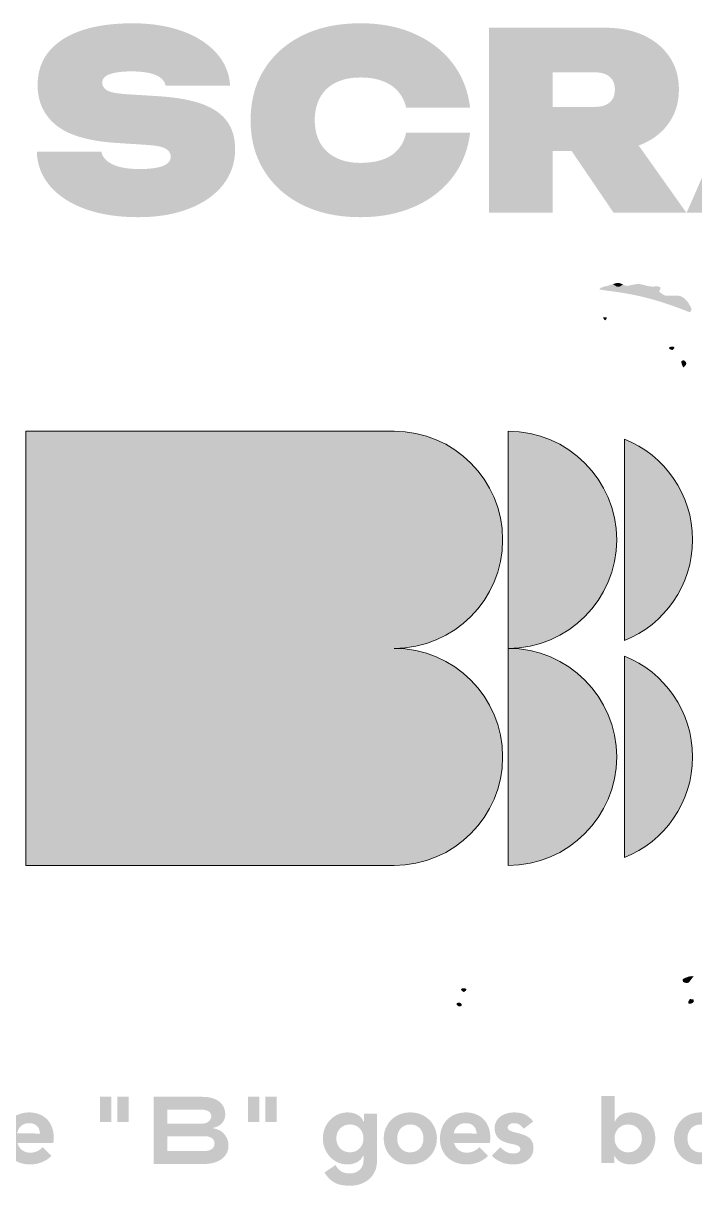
# Model space of a CAD drawing. Header units: millimetres. Extents: x 1296 to 1509, y 27 to 134.
# Drawn here: x 1388 to 1450, y 26.7 to 134 of the extents above; entities that cross this region are included whole.
import ezdxf

# ---------------------------------------------------------------- set-up
doc = ezdxf.new("R2010")
doc.units = ezdxf.units.MM

msp = doc.modelspace()

# ---------------------------------------------------------------- hatches: boundary and pattern name
at = {"true_color": 0x000000, "transparency": 33554687}
h = msp.add_hatch(color=18, dxfattribs=at)
edge = h.paths.add_edge_path(flags=0)
edge.add_spline(control_points=[(1389.26, 122.09), (1389.26, 122.09), (1395.22, 122.09), (1395.22, 122.09), (1395.28, 121.76), (1395.46, 121.48), (1395.75, 121.24), (1396.03, 121.01), (1396.43, 120.82), (1396.93, 120.69), (1397.43, 120.57), (1398.03, 120.5), (1398.73, 120.5), (1399.64, 120.5), (1400.35, 120.59), (1400.86, 120.77), (1401.36, 120.96), (1401.62, 121.25), (1401.62, 121.66), (1401.62, 121.94), (1401.47, 122.17), (1401.19, 122.36), (1400.9, 122.55), (1400.31, 122.67), (1399.41, 122.73), (1399.41, 122.73), (1396.59, 122.91), (1396.59, 122.91), (1394.02, 123.08), (1392.17, 123.63), (1391.03, 124.55), (1389.9, 125.48), (1389.33, 126.7), (1389.33, 128.22), (1389.33, 129.49), (1389.69, 130.55), (1390.42, 131.4), (1391.15, 132.25), (1392.17, 132.89), (1393.48, 133.32), (1394.79, 133.74), (1396.33, 133.95), (1398.09, 133.95), (1399.81, 133.95), (1401.33, 133.71), (1402.65, 133.24), (1403.98, 132.76), (1405.04, 132.09), (1405.82, 131.22), (1406.6, 130.36), (1407.03, 129.35), (1407.1, 128.19), (1407.1, 128.19), (1401.14, 128.19), (1401.14, 128.19), (1401.1, 128.47), (1400.95, 128.7), (1400.7, 128.9), (1400.45, 129.1), (1400.09, 129.25), (1399.64, 129.36), (1399.18, 129.46), (1398.63, 129.51), (1397.98, 129.51), (1397.14, 129.51), (1396.49, 129.43), (1396.01, 129.26), (1395.53, 129.1), (1395.29, 128.82), (1395.29, 128.44), (1395.29, 128.19), (1395.43, 127.97), (1395.71, 127.78), (1395.99, 127.6), (1396.54, 127.48), (1397.34, 127.42), (1397.34, 127.42), (1400.53, 127.22), (1400.53, 127.22), (1402.2, 127.11), (1403.55, 126.86), (1404.58, 126.48), (1405.61, 126.09), (1406.36, 125.55), (1406.84, 124.87), (1407.32, 124.19), (1407.56, 123.35), (1407.56, 122.34), (1407.56, 121.09), (1407.19, 119.99), (1406.44, 119.04), (1405.7, 118.1), (1404.66, 117.37), (1403.31, 116.85), (1401.97, 116.32), (1400.4, 116.06), (1398.61, 116.06), (1396.76, 116.06), (1395.14, 116.31), (1393.74, 116.81), (1392.35, 117.31), (1391.26, 118.02), (1390.48, 118.93), (1389.7, 119.84), (1389.29, 120.9), (1389.26, 122.09)], knot_values=[0, 0, 0, 0, 1, 1, 1, 2, 2, 2, 3, 3, 3, 4, 4, 4, 5, 5, 5, 6, 6, 6, 7, 7, 7, 8, 8, 8, 9, 9, 9, 10, 10, 10, 11, 11, 11, 12, 12, 12, 13, 13, 13, 14, 14, 14, 15, 15, 15, 16, 16, 16, 17, 17, 17, 18, 18, 18, 19, 19, 19, 20, 20, 20, 21, 21, 21, 22, 22, 22, 23, 23, 23, 24, 24, 24, 25, 25, 25, 26, 26, 26, 27, 27, 27, 28, 28, 28, 29, 29, 29, 30, 30, 30, 31, 31, 31, 32, 32, 32, 33, 33, 33, 34, 34, 34, 35, 35, 35, 35], degree=3, periodic=1)
h = msp.add_hatch(color=18, dxfattribs=at)
edge = h.paths.add_edge_path(flags=0)
edge.add_spline(control_points=[(1429.25, 123.87), (1429.07, 122.31), (1428.53, 120.94), (1427.65, 119.77), (1426.76, 118.6), (1425.59, 117.69), (1424.13, 117.04), (1422.67, 116.39), (1421, 116.06), (1419.12, 116.06), (1417.09, 116.06), (1415.31, 116.43), (1413.8, 117.18), (1412.28, 117.92), (1411.1, 118.97), (1410.26, 120.31), (1409.41, 121.65), (1408.99, 123.22), (1408.99, 125.01), (1408.99, 126.8), (1409.41, 128.37), (1410.26, 129.71), (1411.1, 131.05), (1412.28, 132.09), (1413.8, 132.84), (1415.31, 133.58), (1417.09, 133.95), (1419.12, 133.95), (1421, 133.95), (1422.67, 133.63), (1424.13, 132.97), (1425.59, 132.32), (1426.76, 131.41), (1427.65, 130.24), (1428.53, 129.07), (1429.07, 127.71), (1429.25, 126.15), (1429.25, 126.15), (1423.35, 126.15), (1423.35, 126.15), (1423.22, 126.74), (1422.97, 127.24), (1422.6, 127.66), (1422.24, 128.08), (1421.77, 128.4), (1421.18, 128.62), (1420.6, 128.84), (1419.91, 128.95), (1419.12, 128.95), (1418.24, 128.95), (1417.49, 128.79), (1416.86, 128.48), (1416.23, 128.17), (1415.75, 127.72), (1415.41, 127.12), (1415.08, 126.53), (1414.91, 125.83), (1414.91, 125.01), (1414.91, 124.19), (1415.08, 123.49), (1415.41, 122.9), (1415.75, 122.32), (1416.23, 121.87), (1416.86, 121.55), (1417.49, 121.23), (1418.24, 121.07), (1419.12, 121.07), (1419.91, 121.07), (1420.6, 121.17), (1421.18, 121.38), (1421.77, 121.58), (1422.24, 121.89), (1422.6, 122.31), (1422.97, 122.73), (1423.22, 123.25), (1423.35, 123.87), (1423.35, 123.87), (1429.25, 123.87), (1429.25, 123.87)], knot_values=[0, 0, 0, 0, 1, 1, 1, 2, 2, 2, 3, 3, 3, 4, 4, 4, 5, 5, 5, 6, 6, 6, 7, 7, 7, 8, 8, 8, 9, 9, 9, 10, 10, 10, 11, 11, 11, 12, 12, 12, 13, 13, 13, 14, 14, 14, 15, 15, 15, 16, 16, 16, 17, 17, 17, 18, 18, 18, 19, 19, 19, 20, 20, 20, 21, 21, 21, 22, 22, 22, 23, 23, 23, 24, 24, 24, 25, 25, 25, 26, 26, 26, 26], degree=3, periodic=1)
h = msp.add_hatch(color=18, dxfattribs=at)
edge = h.paths.add_edge_path(flags=0)
edge.add_spline(control_points=[(1436.87, 122.16), (1436.87, 122.16), (1436.87, 116.47), (1436.87, 116.47), (1436.87, 116.47), (1431, 116.47), (1431, 116.47), (1431, 116.47), (1431, 133.54), (1431, 133.54), (1431, 133.54), (1441.7, 133.54), (1441.7, 133.54), (1443.06, 133.54), (1444.26, 133.3), (1445.28, 132.83), (1446.31, 132.35), (1447.1, 131.68), (1447.67, 130.83), (1448.24, 129.98), (1448.52, 128.98), (1448.52, 127.83), (1448.52, 126.71), (1448.24, 125.72), (1447.67, 124.86), (1447.1, 124), (1446.31, 123.34), (1445.28, 122.87), (1445.13, 122.8), (1444.97, 122.73), (1444.81, 122.67), (1444.81, 122.67), (1449.21, 116.47), (1449.21, 116.47), (1449.21, 116.47), (1442.49, 116.47), (1442.49, 116.47), (1442.49, 116.47), (1438.62, 122.16), (1438.62, 122.16), (1438.62, 122.16), (1436.87, 122.16), (1436.87, 122.16)], knot_values=[0, 0, 0, 0, 1, 1, 1, 2, 2, 2, 3, 3, 3, 4, 4, 4, 5, 5, 5, 6, 6, 6, 7, 7, 7, 8, 8, 8, 9, 9, 9, 10, 10, 10, 11, 11, 11, 12, 12, 12, 13, 13, 13, 14, 14, 14, 14], degree=3, periodic=1)
edge = h.paths.add_edge_path(flags=0)
edge.add_spline(control_points=[(1436.87, 126.24), (1436.87, 126.24), (1440.79, 126.24), (1440.79, 126.24), (1441.36, 126.24), (1441.81, 126.37), (1442.13, 126.65), (1442.45, 126.92), (1442.61, 127.31), (1442.61, 127.83), (1442.61, 128.35), (1442.45, 128.74), (1442.13, 129.01), (1441.81, 129.29), (1441.36, 129.42), (1440.79, 129.42), (1440.79, 129.42), (1436.87, 129.42), (1436.87, 129.42), (1436.87, 129.42), (1436.87, 126.24), (1436.87, 126.24)], knot_values=[0, 0, 0, 0, 1, 1, 1, 2, 2, 2, 3, 3, 3, 4, 4, 4, 5, 5, 5, 6, 6, 6, 7, 7, 7, 7], degree=3, periodic=1)
h = msp.add_hatch(color=18, dxfattribs=at)
h.paths.add_polyline_path([(1456.66, 119.34), (1455.49, 116.47), (1449.23, 116.47), (1456.72, 133.54), (1464.55, 133.54), (1472.04, 116.47), (1465.78, 116.47), (1464.61, 119.34)], flags=0)
h.paths.add_polyline_path([(1462.71, 124.01), (1460.63, 129.1), (1458.56, 124.01)], flags=0)
at = {"true_color": 0x080808, "transparency": 33554687}
h = msp.add_hatch(color=18, dxfattribs=at)
edge = h.paths.add_edge_path(flags=0)
edge.add_spline(control_points=[(1442.43, 109.89), (1442.87, 109.57), (1442.92, 109.54), (1443.35, 109.85), (1443.74, 109.64), (1443.74, 109.73), (1444.15, 109.8), (1444.23, 109.56), (1444.18, 109.52), (1444.4, 109.43), (1444.4, 109.43), (1444.67, 109.37), (1444.67, 109.37), (1445.98, 109.05), (1446.04, 108.71), (1446.69, 109.19), (1446.97, 108.99), (1446.94, 109), (1447.25, 108.82), (1447.6, 108.06), (1448.99, 108.22), (1449.26, 108.33), (1449.43, 108.14), (1449.4, 108.14), (1449.66, 107.66), (1449.66, 107.66), (1449.67, 107.49), (1449.67, 107.49), (1449.67, 107.49), (1449.54, 107.28), (1449.54, 107.28), (1445.2, 109), (1443.37, 109.04), (1441.17, 109.39), (1441.17, 109.39), (1441.33, 109.57), (1441.33, 109.57), (1441.33, 109.57), (1441.49, 109.59), (1441.49, 109.59), (1441.49, 109.59), (1441.66, 109.69), (1441.66, 109.69), (1441.66, 109.69), (1441.82, 109.68), (1441.82, 109.68), (1442.39, 109.88), (1442.39, 109.87), (1442.43, 109.89)], knot_values=[0, 0, 0, 0, 1, 1, 1, 2, 2, 2, 3, 3, 3, 4, 4, 4, 5, 5, 5, 6, 6, 6, 7, 7, 7, 8, 8, 8, 9, 9, 9, 10, 10, 10, 11, 11, 11, 12, 12, 12, 13, 13, 13, 14, 14, 14, 15, 15, 15, 16, 16, 16, 16], degree=3, periodic=1)
h = msp.add_hatch(color=18, dxfattribs=at)
edge = h.paths.add_edge_path(flags=0)
edge.add_spline(control_points=[(1442.43, 109.89), (1443.02, 110.07), (1443.02, 109.99), (1443.35, 109.85), (1442.92, 109.54), (1442.87, 109.57), (1442.43, 109.89)], knot_values=[0, 0, 0, 0, 1, 1, 1, 2, 2, 2, 2], degree=3, periodic=1)
h = msp.add_hatch(color=18, dxfattribs=at)
edge = h.paths.add_edge_path(flags=0)
edge.add_spline(control_points=[(1444.15, 109.8), (1445.27, 110.1), (1445.26, 109.57), (1446.43, 109.67), (1446.85, 109.71), (1446.92, 109.54), (1446.69, 109.19), (1446.04, 108.71), (1445.98, 109.05), (1444.67, 109.37), (1444.67, 109.37), (1444.4, 109.43), (1444.4, 109.43), (1444.18, 109.52), (1444.23, 109.56), (1444.15, 109.8)], knot_values=[0, 0, 0, 0, 1, 1, 1, 2, 2, 2, 3, 3, 3, 4, 4, 4, 5, 5, 5, 5], degree=3, periodic=1)
h = msp.add_hatch(color=18, dxfattribs=at)
edge = h.paths.add_edge_path(flags=0)
edge.add_spline(control_points=[(1447.25, 108.82), (1448.47, 108.78), (1448.66, 109), (1449.26, 108.33), (1448.99, 108.22), (1447.6, 108.06), (1447.25, 108.82)], knot_values=[0, 0, 0, 0, 1, 1, 1, 2, 2, 2, 2], degree=3, periodic=1)
h = msp.add_hatch(color=18, dxfattribs=at)
edge = h.paths.add_edge_path(flags=0)
edge.add_spline(control_points=[(1441.51, 106.82), (1441.77, 106.82), (1441.95, 106.9), (1441.82, 106.66), (1441.68, 106.43), (1441.64, 106.58), (1441.51, 106.82)], knot_values=[0, 0, 0, 0, 1, 1, 1, 2, 2, 2, 2], degree=3, periodic=1)
h = msp.add_hatch(color=18, dxfattribs=at)
edge = h.paths.add_edge_path(flags=0)
edge.add_spline(control_points=[(1447.92, 103.79), (1447.17, 104.02), (1447.95, 104.19), (1448.03, 104.11), (1448.19, 103.95), (1448.06, 103.97), (1447.92, 103.79)], knot_values=[0, 0, 0, 0, 1, 1, 1, 2, 2, 2, 2], degree=3, periodic=1)
h = msp.add_hatch(color=18, dxfattribs=at)
edge = h.paths.add_edge_path(flags=0)
edge.add_spline(control_points=[(1448.92, 102.2), (1448.48, 102.99), (1449.01, 102.85), (1449.05, 102.82), (1449.43, 102.5), (1448.96, 102.23), (1448.92, 102.2)], knot_values=[0, 0, 0, 0, 1, 1, 1, 2, 2, 2, 2], degree=3, periodic=1)
at = {"true_color": 0x000000, "transparency": 33554687}
h = msp.add_hatch(color=18, dxfattribs=at)
edge = h.paths.add_edge_path(flags=0)
edge.add_spline(control_points=[(1443.51, 95.59), (1447.18, 94.1), (1449.78, 90.5), (1449.78, 86.3), (1449.78, 82.09), (1447.18, 78.49), (1443.51, 77.01), (1443.51, 77.01), (1443.51, 95.59), (1443.51, 95.59)], knot_values=[0, 0, 0, 0, 1, 1, 1, 2, 2, 2, 3, 3, 3, 3], degree=3, periodic=1)
edge = h.paths.add_edge_path(flags=0)
edge.add_spline(control_points=[(1432.76, 76.28), (1438.29, 76.28), (1442.78, 71.79), (1442.78, 66.26), (1442.78, 60.73), (1438.29, 56.25), (1432.76, 56.25), (1432.76, 56.25), (1432.76, 76.28), (1432.76, 76.28)], knot_values=[0, 0, 0, 0, 1, 1, 1, 2, 2, 2, 3, 3, 3, 3], degree=3, periodic=1)
edge = h.paths.add_edge_path(flags=0)
edge.add_spline(control_points=[(1432.76, 76.28), (1432.76, 76.28), (1432.76, 96.31), (1432.76, 96.31), (1438.29, 96.31), (1442.78, 91.83), (1442.78, 86.3), (1442.78, 80.77), (1438.29, 76.28), (1432.76, 76.28)], knot_values=[0, 0, 0, 0, 1, 1, 1, 2, 2, 2, 3, 3, 3, 3], degree=3, periodic=1)
edge = h.paths.add_edge_path(flags=0)
edge.add_spline(control_points=[(1422.23, 56.25), (1422.23, 56.25), (1388.25, 56.25), (1388.25, 56.25), (1388.25, 56.25), (1388.25, 96.31), (1388.25, 96.31), (1388.25, 96.31), (1422.23, 96.31), (1422.23, 96.31), (1427.76, 96.31), (1432.25, 91.83), (1432.25, 86.3), (1432.25, 80.77), (1427.76, 76.28), (1422.23, 76.28), (1427.76, 76.28), (1432.25, 71.79), (1432.25, 66.26), (1432.25, 60.73), (1427.76, 56.25), (1422.23, 56.25)], knot_values=[0, 0, 0, 0, 1, 1, 1, 2, 2, 2, 3, 3, 3, 4, 4, 4, 5, 5, 5, 6, 6, 6, 7, 7, 7, 7], degree=3, periodic=1)
edge = h.paths.add_edge_path(flags=0)
edge.add_spline(control_points=[(1443.51, 75.55), (1447.18, 74.07), (1449.78, 70.47), (1449.78, 66.26), (1449.78, 62.06), (1447.18, 58.46), (1443.51, 56.97), (1443.51, 56.97), (1443.51, 75.55), (1443.51, 75.55)], knot_values=[0, 0, 0, 0, 1, 1, 1, 2, 2, 2, 3, 3, 3, 3], degree=3, periodic=1)
at = {"true_color": 0x080808, "transparency": 33554687}
h = msp.add_hatch(color=18, dxfattribs=at)
edge = h.paths.add_edge_path(flags=0)
edge.add_spline(control_points=[(1449.88, 46), (1449.43, 45.54), (1449.52, 45.33), (1449.06, 45.43), (1448.78, 45.49), (1448.85, 45.76), (1448.94, 45.8), (1449.63, 46.12), (1449.81, 46.03), (1449.88, 46)], knot_values=[0, 0, 0, 0, 1, 1, 1, 2, 2, 2, 3, 3, 3, 3], degree=3, periodic=1)
h = msp.add_hatch(color=18, dxfattribs=at)
edge = h.paths.add_edge_path(flags=0)
edge.add_spline(control_points=[(1428.66, 44.56), (1428.11, 44.91), (1428.64, 44.92), (1428.66, 44.91), (1429.21, 44.9), (1428.69, 44.57), (1428.66, 44.56)], knot_values=[0, 0, 0, 0, 1, 1, 1, 2, 2, 2, 2], degree=3, periodic=1)
h = msp.add_hatch(color=18, dxfattribs=at)
edge = h.paths.add_edge_path(flags=0)
edge.add_spline(control_points=[(1449.53, 43.92), (1449.79, 43.87), (1449.92, 43.99), (1449.9, 43.71), (1449.88, 43.49), (1449.03, 43.25), (1449.53, 43.92)], knot_values=[0, 0, 0, 0, 1, 1, 1, 2, 2, 2, 2], degree=3, periodic=1)
h = msp.add_hatch(color=18, dxfattribs=at)
edge = h.paths.add_edge_path(flags=0)
edge.add_spline(control_points=[(1428.18, 43.24), (1427.97, 43.42), (1427.88, 43.52), (1428.15, 43.59), (1428.4, 43.65), (1428.75, 43.23), (1428.18, 43.24)], knot_values=[0, 0, 0, 0, 1, 1, 1, 2, 2, 2, 2], degree=3, periodic=1)
at = {"true_color": 0x000000, "transparency": 33554687}
h = msp.add_hatch(color=18, dxfattribs=at)
h.paths.add_polyline_path([(1395.09, 32.57), (1395.09, 34.9), (1396.14, 34.9), (1396.14, 32.57)], flags=0)
h.paths.add_polyline_path([(1396.69, 32.57), (1396.69, 34.9), (1397.73, 34.9), (1397.73, 32.57)], flags=0)
h = msp.add_hatch(color=18, dxfattribs=at)
edge = h.paths.add_edge_path(flags=0)
edge.add_spline(control_points=[(1400.04, 34.9), (1400.04, 34.9), (1404.54, 34.9), (1404.54, 34.9), (1405.21, 34.9), (1405.73, 34.75), (1406.1, 34.46), (1406.47, 34.16), (1406.65, 33.76), (1406.65, 33.27), (1406.65, 32.95), (1406.55, 32.69), (1406.35, 32.47), (1406.16, 32.26), (1405.89, 32.11), (1405.54, 32.04), (1405.54, 32.04), (1405.54, 31.99), (1405.54, 31.99), (1405.8, 31.96), (1406.04, 31.87), (1406.26, 31.73), (1406.47, 31.58), (1406.64, 31.39), (1406.76, 31.16), (1406.89, 30.93), (1406.95, 30.69), (1406.95, 30.42), (1406.95, 30.07), (1406.86, 29.77), (1406.67, 29.51), (1406.49, 29.26), (1406.23, 29.06), (1405.9, 28.92), (1405.56, 28.78), (1405.17, 28.71), (1404.71, 28.71), (1404.71, 28.71), (1400.04, 28.71), (1400.04, 28.71), (1400.04, 28.71), (1400.04, 34.9), (1400.04, 34.9)], knot_values=[0, 0, 0, 0, 1, 1, 1, 2, 2, 2, 3, 3, 3, 4, 4, 4, 5, 5, 5, 6, 6, 6, 7, 7, 7, 8, 8, 8, 9, 9, 9, 10, 10, 10, 11, 11, 11, 12, 12, 12, 13, 13, 13, 14, 14, 14, 14], degree=3, periodic=1)
edge = h.paths.add_edge_path(flags=0)
edge.add_spline(control_points=[(1404.43, 32.42), (1404.7, 32.42), (1404.91, 32.48), (1405.06, 32.59), (1405.21, 32.7), (1405.36, 32.87), (1405.36, 33.08), (1405.36, 33.28), (1405.28, 33.43), (1405.14, 33.54), (1404.99, 33.65), (1404.78, 33.71), (1404.51, 33.71), (1404.51, 33.71), (1401.31, 33.71), (1401.31, 33.71), (1401.31, 33.71), (1401.31, 32.42), (1401.31, 32.42), (1401.31, 32.42), (1404.43, 32.42), (1404.43, 32.42)], knot_values=[0, 0, 0, 0, 1, 1, 1, 2, 2, 2, 3, 3, 3, 4, 4, 4, 5, 5, 5, 6, 6, 6, 7, 7, 7, 7], degree=3, periodic=1)
edge = h.paths.add_edge_path(flags=0)
edge.add_spline(control_points=[(1404.69, 29.9), (1404.99, 29.9), (1405.23, 29.96), (1405.41, 30.08), (1405.58, 30.2), (1405.66, 30.37), (1405.66, 30.58), (1405.66, 30.8), (1405.58, 30.97), (1405.41, 31.09), (1405.23, 31.21), (1404.99, 31.27), (1404.69, 31.27), (1404.69, 31.27), (1401.31, 31.27), (1401.31, 31.27), (1401.31, 31.27), (1401.31, 29.9), (1401.31, 29.9), (1401.31, 29.9), (1404.69, 29.9), (1404.69, 29.9)], knot_values=[0, 0, 0, 0, 1, 1, 1, 2, 2, 2, 3, 3, 3, 4, 4, 4, 5, 5, 5, 6, 6, 6, 7, 7, 7, 7], degree=3, periodic=1)
h = msp.add_hatch(color=18, dxfattribs=at)
h.paths.add_polyline_path([(1410.34, 32.57), (1410.34, 34.9), (1411.39, 34.9), (1411.39, 32.57)], flags=0)
h.paths.add_polyline_path([(1408.74, 32.57), (1408.74, 34.9), (1409.79, 34.9), (1409.79, 32.57)], flags=0)
h = msp.add_hatch(color=18, dxfattribs=at)
edge = h.paths.add_edge_path(flags=0)
edge.add_spline(control_points=[(1444.04, 28.66), (1443.71, 28.66), (1443.41, 28.74), (1443.14, 28.88), (1442.87, 29.03), (1442.69, 29.22), (1442.6, 29.45), (1442.6, 29.45), (1442.55, 29.45), (1442.55, 29.45), (1442.55, 29.45), (1442.55, 28.78), (1442.55, 28.78), (1442.55, 28.78), (1441.35, 28.78), (1441.35, 28.78), (1441.35, 28.78), (1441.35, 34.98), (1441.35, 34.98), (1441.35, 34.98), (1442.58, 34.98), (1442.58, 34.98), (1442.58, 34.98), (1442.58, 32.65), (1442.58, 32.65), (1442.58, 32.65), (1442.65, 32.65), (1442.65, 32.65), (1442.73, 32.9), (1442.91, 33.09), (1443.17, 33.24), (1443.43, 33.39), (1443.72, 33.46), (1444.04, 33.46), (1444.49, 33.46), (1444.88, 33.35), (1445.23, 33.13), (1445.58, 32.91), (1445.85, 32.61), (1446.05, 32.25), (1446.24, 31.88), (1446.34, 31.49), (1446.34, 31.06), (1446.34, 30.64), (1446.24, 30.24), (1446.05, 29.88), (1445.85, 29.51), (1445.58, 29.22), (1445.23, 28.99), (1444.88, 28.77), (1444.49, 28.66), (1444.04, 28.66)], knot_values=[0, 0, 0, 0, 1, 1, 1, 2, 2, 2, 3, 3, 3, 4, 4, 4, 5, 5, 5, 6, 6, 6, 7, 7, 7, 8, 8, 8, 9, 9, 9, 10, 10, 10, 11, 11, 11, 12, 12, 12, 13, 13, 13, 14, 14, 14, 15, 15, 15, 16, 16, 16, 17, 17, 17, 17], degree=3, periodic=1)
edge = h.paths.add_edge_path(flags=0)
edge.add_spline(control_points=[(1443.84, 29.78), (1444.2, 29.78), (1444.5, 29.9), (1444.74, 30.15), (1444.98, 30.39), (1445.1, 30.7), (1445.1, 31.07), (1445.1, 31.44), (1444.98, 31.74), (1444.74, 31.99), (1444.5, 32.23), (1444.2, 32.35), (1443.84, 32.35), (1443.48, 32.35), (1443.18, 32.23), (1442.94, 31.99), (1442.7, 31.74), (1442.58, 31.43), (1442.58, 31.06), (1442.58, 30.82), (1442.64, 30.6), (1442.75, 30.41), (1442.85, 30.21), (1443, 30.06), (1443.2, 29.95), (1443.39, 29.84), (1443.6, 29.78), (1443.84, 29.78)], knot_values=[0, 0, 0, 0, 1, 1, 1, 2, 2, 2, 3, 3, 3, 4, 4, 4, 5, 5, 5, 6, 6, 6, 7, 7, 7, 8, 8, 8, 9, 9, 9, 9], degree=3, periodic=1)
h = msp.add_hatch(color=18, dxfattribs=at)
edge = h.paths.add_edge_path(flags=0)
edge.add_spline(control_points=[(1387.47, 30.64), (1387.49, 30.54), (1387.53, 30.45), (1387.58, 30.36), (1387.68, 30.18), (1387.82, 30.03), (1388, 29.92), (1388.18, 29.8), (1388.4, 29.75), (1388.66, 29.75), (1388.88, 29.75), (1389.1, 29.79), (1389.3, 29.89), (1389.51, 29.98), (1389.67, 30.11), (1389.79, 30.27), (1389.79, 30.27), (1390.61, 29.46), (1390.61, 29.46), (1390.4, 29.23), (1390.12, 29.04), (1389.77, 28.89), (1389.42, 28.74), (1389.04, 28.66), (1388.62, 28.66), (1388.14, 28.66), (1387.71, 28.77), (1387.34, 28.97), (1386.97, 29.17), (1386.68, 29.45), (1386.47, 29.82), (1386.27, 30.18), (1386.17, 30.58), (1386.17, 31.03), (1386.17, 31.53), (1386.27, 31.96), (1386.48, 32.33), (1386.68, 32.69), (1386.97, 32.97), (1387.33, 33.17), (1387.7, 33.36), (1388.11, 33.46), (1388.56, 33.46), (1389.01, 33.46), (1389.4, 33.36), (1389.75, 33.17), (1390.09, 32.98), (1390.35, 32.71), (1390.54, 32.36), (1390.72, 32.01), (1390.82, 31.61), (1390.82, 31.15), (1390.82, 30.99), (1390.8, 30.82), (1390.78, 30.64), (1390.78, 30.64), (1387.47, 30.64), (1387.47, 30.64)], knot_values=[0, 0, 0, 0, 1, 1, 1, 2, 2, 2, 3, 3, 3, 4, 4, 4, 5, 5, 5, 6, 6, 6, 7, 7, 7, 8, 8, 8, 9, 9, 9, 10, 10, 10, 11, 11, 11, 12, 12, 12, 13, 13, 13, 14, 14, 14, 15, 15, 15, 16, 16, 16, 17, 17, 17, 18, 18, 18, 19, 19, 19, 19], degree=3, periodic=1)
edge = h.paths.add_edge_path(flags=0)
edge.add_spline(control_points=[(1387.44, 31.54), (1387.44, 31.54), (1389.56, 31.51), (1389.56, 31.51), (1389.53, 31.77), (1389.46, 31.98), (1389.34, 32.14), (1389.17, 32.36), (1388.9, 32.47), (1388.54, 32.47), (1388.19, 32.47), (1387.92, 32.36), (1387.71, 32.12), (1387.58, 31.97), (1387.49, 31.77), (1387.44, 31.54)], knot_values=[0, 0, 0, 0, 1, 1, 1, 2, 2, 2, 3, 3, 3, 4, 4, 4, 5, 5, 5, 5], degree=3, periodic=1)
h = msp.add_hatch(color=18, dxfattribs=at)
edge = h.paths.add_edge_path(flags=0)
edge.add_spline(control_points=[(1418.21, 26.7), (1417.84, 26.7), (1417.52, 26.73), (1417.25, 26.79), (1416.98, 26.85), (1416.72, 26.97), (1416.48, 27.15), (1416.24, 27.33), (1416.02, 27.58), (1415.81, 27.92), (1415.81, 27.92), (1416.83, 28.61), (1416.83, 28.61), (1416.97, 28.34), (1417.14, 28.15), (1417.35, 28.02), (1417.56, 27.89), (1417.83, 27.83), (1418.17, 27.83), (1418.39, 27.83), (1418.59, 27.88), (1418.78, 27.98), (1418.97, 28.07), (1419.12, 28.21), (1419.24, 28.39), (1419.35, 28.57), (1419.41, 28.79), (1419.41, 29.03), (1419.41, 29.03), (1419.41, 29.45), (1419.41, 29.45), (1419.41, 29.45), (1419.36, 29.45), (1419.36, 29.45), (1419.27, 29.22), (1419.09, 29.03), (1418.83, 28.88), (1418.56, 28.74), (1418.27, 28.66), (1417.96, 28.66), (1417.52, 28.66), (1417.12, 28.77), (1416.77, 28.99), (1416.42, 29.22), (1416.15, 29.51), (1415.95, 29.88), (1415.76, 30.24), (1415.66, 30.64), (1415.66, 31.06), (1415.66, 31.49), (1415.76, 31.88), (1415.95, 32.25), (1416.15, 32.61), (1416.42, 32.91), (1416.77, 33.13), (1417.12, 33.35), (1417.52, 33.46), (1417.96, 33.46), (1418.29, 33.46), (1418.59, 33.39), (1418.86, 33.24), (1419.13, 33.09), (1419.3, 32.9), (1419.39, 32.65), (1419.39, 32.65), (1419.45, 32.65), (1419.45, 32.65), (1419.45, 32.65), (1419.45, 33.34), (1419.45, 33.34), (1419.45, 33.34), (1420.65, 33.34), (1420.65, 33.34), (1420.65, 33.34), (1420.65, 28.96), (1420.65, 28.96), (1420.65, 28.5), (1420.54, 28.1), (1420.31, 27.75), (1420.09, 27.41), (1419.79, 27.15), (1419.42, 26.97), (1419.04, 26.79), (1418.64, 26.7), (1418.21, 26.7)], knot_values=[0, 0, 0, 0, 1, 1, 1, 2, 2, 2, 3, 3, 3, 4, 4, 4, 5, 5, 5, 6, 6, 6, 7, 7, 7, 8, 8, 8, 9, 9, 9, 10, 10, 10, 11, 11, 11, 12, 12, 12, 13, 13, 13, 14, 14, 14, 15, 15, 15, 16, 16, 16, 17, 17, 17, 18, 18, 18, 19, 19, 19, 20, 20, 20, 21, 21, 21, 22, 22, 22, 23, 23, 23, 24, 24, 24, 25, 25, 25, 26, 26, 26, 27, 27, 27, 28, 28, 28, 28], degree=3, periodic=1)
edge = h.paths.add_edge_path(flags=0)
edge.add_spline(control_points=[(1418.16, 29.78), (1418.52, 29.78), (1418.82, 29.9), (1419.05, 30.15), (1419.29, 30.39), (1419.41, 30.7), (1419.41, 31.06), (1419.41, 31.31), (1419.35, 31.53), (1419.25, 31.72), (1419.14, 31.92), (1418.99, 32.07), (1418.8, 32.18), (1418.61, 32.3), (1418.4, 32.35), (1418.16, 32.35), (1417.92, 32.35), (1417.7, 32.3), (1417.51, 32.18), (1417.32, 32.07), (1417.17, 31.92), (1417.06, 31.72), (1416.95, 31.53), (1416.9, 31.31), (1416.9, 31.07), (1416.9, 30.83), (1416.95, 30.61), (1417.06, 30.41), (1417.17, 30.22), (1417.32, 30.06), (1417.51, 29.95), (1417.7, 29.84), (1417.92, 29.78), (1418.16, 29.78)], knot_values=[0, 0, 0, 0, 1, 1, 1, 2, 2, 2, 3, 3, 3, 4, 4, 4, 5, 5, 5, 6, 6, 6, 7, 7, 7, 8, 8, 8, 9, 9, 9, 10, 10, 10, 11, 11, 11, 11], degree=3, periodic=1)
h = msp.add_hatch(color=18, dxfattribs=at)
edge = h.paths.add_edge_path(flags=0)
edge.add_spline(control_points=[(1423.72, 28.66), (1423.26, 28.66), (1422.85, 28.77), (1422.47, 28.98), (1422.1, 29.19), (1421.81, 29.47), (1421.6, 29.84), (1421.38, 30.21), (1421.28, 30.62), (1421.28, 31.06), (1421.28, 31.51), (1421.38, 31.92), (1421.6, 32.28), (1421.81, 32.65), (1422.1, 32.94), (1422.47, 33.15), (1422.85, 33.36), (1423.26, 33.46), (1423.72, 33.46), (1424.18, 33.46), (1424.6, 33.36), (1424.98, 33.15), (1425.35, 32.94), (1425.65, 32.65), (1425.86, 32.28), (1426.07, 31.92), (1426.18, 31.51), (1426.18, 31.06), (1426.18, 30.62), (1426.07, 30.21), (1425.86, 29.84), (1425.65, 29.47), (1425.35, 29.19), (1424.98, 28.98), (1424.6, 28.77), (1424.18, 28.66), (1423.72, 28.66)], knot_values=[0, 0, 0, 0, 1, 1, 1, 2, 2, 2, 3, 3, 3, 4, 4, 4, 5, 5, 5, 6, 6, 6, 7, 7, 7, 8, 8, 8, 9, 9, 9, 10, 10, 10, 11, 11, 11, 12, 12, 12, 12], degree=3, periodic=1)
edge = h.paths.add_edge_path(flags=0)
edge.add_spline(control_points=[(1423.72, 29.78), (1423.96, 29.78), (1424.17, 29.83), (1424.35, 29.94), (1424.53, 30.04), (1424.68, 30.19), (1424.78, 30.38), (1424.89, 30.58), (1424.94, 30.8), (1424.94, 31.06), (1424.94, 31.32), (1424.89, 31.55), (1424.78, 31.74), (1424.68, 31.94), (1424.53, 32.09), (1424.35, 32.19), (1424.17, 32.3), (1423.96, 32.35), (1423.72, 32.35), (1423.37, 32.35), (1423.09, 32.23), (1422.86, 32), (1422.63, 31.76), (1422.52, 31.45), (1422.52, 31.06), (1422.52, 30.8), (1422.57, 30.58), (1422.68, 30.38), (1422.78, 30.19), (1422.92, 30.04), (1423.1, 29.94), (1423.28, 29.83), (1423.49, 29.78), (1423.72, 29.78)], knot_values=[0, 0, 0, 0, 1, 1, 1, 2, 2, 2, 3, 3, 3, 4, 4, 4, 5, 5, 5, 6, 6, 6, 7, 7, 7, 8, 8, 8, 9, 9, 9, 10, 10, 10, 11, 11, 11, 11], degree=3, periodic=1)
h = msp.add_hatch(color=18, dxfattribs=at)
edge = h.paths.add_edge_path(flags=0)
edge.add_spline(control_points=[(1427.76, 30.64), (1427.79, 30.54), (1427.83, 30.45), (1427.88, 30.36), (1427.98, 30.18), (1428.12, 30.03), (1428.3, 29.92), (1428.48, 29.8), (1428.7, 29.75), (1428.96, 29.75), (1429.18, 29.75), (1429.4, 29.79), (1429.6, 29.89), (1429.81, 29.98), (1429.97, 30.11), (1430.09, 30.27), (1430.09, 30.27), (1430.9, 29.46), (1430.9, 29.46), (1430.7, 29.23), (1430.42, 29.04), (1430.07, 28.89), (1429.72, 28.74), (1429.34, 28.66), (1428.92, 28.66), (1428.44, 28.66), (1428.01, 28.77), (1427.64, 28.97), (1427.26, 29.17), (1426.98, 29.45), (1426.77, 29.82), (1426.57, 30.18), (1426.47, 30.58), (1426.47, 31.03), (1426.47, 31.53), (1426.57, 31.96), (1426.78, 32.33), (1426.98, 32.69), (1427.27, 32.97), (1427.63, 33.17), (1428, 33.36), (1428.41, 33.46), (1428.86, 33.46), (1429.31, 33.46), (1429.7, 33.36), (1430.04, 33.17), (1430.39, 32.98), (1430.65, 32.71), (1430.83, 32.36), (1431.02, 32.01), (1431.11, 31.61), (1431.11, 31.15), (1431.11, 30.99), (1431.1, 30.82), (1431.08, 30.64), (1431.08, 30.64), (1427.76, 30.64), (1427.76, 30.64)], knot_values=[0, 0, 0, 0, 1, 1, 1, 2, 2, 2, 3, 3, 3, 4, 4, 4, 5, 5, 5, 6, 6, 6, 7, 7, 7, 8, 8, 8, 9, 9, 9, 10, 10, 10, 11, 11, 11, 12, 12, 12, 13, 13, 13, 14, 14, 14, 15, 15, 15, 16, 16, 16, 17, 17, 17, 18, 18, 18, 19, 19, 19, 19], degree=3, periodic=1)
edge = h.paths.add_edge_path(flags=0)
edge.add_spline(control_points=[(1427.74, 31.54), (1427.74, 31.54), (1429.86, 31.51), (1429.86, 31.51), (1429.83, 31.77), (1429.76, 31.98), (1429.64, 32.14), (1429.47, 32.36), (1429.2, 32.47), (1428.84, 32.47), (1428.49, 32.47), (1428.22, 32.36), (1428.01, 32.12), (1427.88, 31.97), (1427.79, 31.77), (1427.74, 31.54)], knot_values=[0, 0, 0, 0, 1, 1, 1, 2, 2, 2, 3, 3, 3, 4, 4, 4, 5, 5, 5, 5], degree=3, periodic=1)
h = msp.add_hatch(color=18, dxfattribs=at)
edge = h.paths.add_edge_path(flags=0)
edge.add_spline(control_points=[(1433.26, 28.66), (1432.84, 28.66), (1432.47, 28.73), (1432.15, 28.86), (1431.84, 28.99), (1431.54, 29.19), (1431.25, 29.46), (1431.25, 29.46), (1432.03, 30.25), (1432.03, 30.25), (1432.22, 30.06), (1432.41, 29.91), (1432.6, 29.82), (1432.79, 29.72), (1432.99, 29.67), (1433.22, 29.67), (1433.42, 29.67), (1433.58, 29.71), (1433.7, 29.78), (1433.82, 29.85), (1433.88, 29.95), (1433.88, 30.07), (1433.88, 30.2), (1433.82, 30.3), (1433.7, 30.37), (1433.58, 30.43), (1433.37, 30.5), (1433.06, 30.56), (1432.54, 30.66), (1432.15, 30.82), (1431.89, 31.05), (1431.64, 31.28), (1431.51, 31.61), (1431.51, 32.02), (1431.51, 32.28), (1431.58, 32.51), (1431.72, 32.73), (1431.86, 32.95), (1432.07, 33.13), (1432.34, 33.26), (1432.61, 33.39), (1432.93, 33.46), (1433.31, 33.46), (1433.74, 33.46), (1434.09, 33.39), (1434.34, 33.26), (1434.6, 33.12), (1434.84, 32.91), (1435.08, 32.63), (1435.08, 32.63), (1434.19, 31.95), (1434.19, 31.95), (1434.06, 32.14), (1433.93, 32.27), (1433.79, 32.35), (1433.66, 32.43), (1433.49, 32.47), (1433.31, 32.47), (1433.13, 32.47), (1432.99, 32.43), (1432.88, 32.35), (1432.78, 32.27), (1432.72, 32.18), (1432.72, 32.07), (1432.72, 31.96), (1432.78, 31.87), (1432.88, 31.81), (1432.99, 31.74), (1433.16, 31.68), (1433.4, 31.62), (1433.82, 31.53), (1434.14, 31.43), (1434.39, 31.31), (1434.63, 31.2), (1434.81, 31.05), (1434.92, 30.87), (1435.04, 30.69), (1435.1, 30.45), (1435.1, 30.17), (1435.1, 29.87), (1435.02, 29.61), (1434.87, 29.38), (1434.71, 29.16), (1434.5, 28.98), (1434.22, 28.85), (1433.94, 28.73), (1433.62, 28.66), (1433.26, 28.66)], knot_values=[0, 0, 0, 0, 1, 1, 1, 2, 2, 2, 3, 3, 3, 4, 4, 4, 5, 5, 5, 6, 6, 6, 7, 7, 7, 8, 8, 8, 9, 9, 9, 10, 10, 10, 11, 11, 11, 12, 12, 12, 13, 13, 13, 14, 14, 14, 15, 15, 15, 16, 16, 16, 17, 17, 17, 18, 18, 18, 19, 19, 19, 20, 20, 20, 21, 21, 21, 22, 22, 22, 23, 23, 23, 24, 24, 24, 25, 25, 25, 26, 26, 26, 27, 27, 27, 28, 28, 28, 29, 29, 29, 29], degree=3, periodic=1)
h = msp.add_hatch(color=18, dxfattribs=at)
edge = h.paths.add_edge_path(flags=0)
edge.add_spline(control_points=[(1450.52, 28.66), (1450.06, 28.66), (1449.64, 28.77), (1449.27, 28.98), (1448.9, 29.19), (1448.6, 29.47), (1448.39, 29.84), (1448.18, 30.21), (1448.07, 30.62), (1448.07, 31.06), (1448.07, 31.51), (1448.18, 31.92), (1448.39, 32.28), (1448.6, 32.65), (1448.9, 32.94), (1449.27, 33.15), (1449.64, 33.36), (1450.06, 33.46), (1450.52, 33.46), (1450.98, 33.46), (1451.4, 33.36), (1451.77, 33.15), (1452.15, 32.94), (1452.44, 32.65), (1452.65, 32.28), (1452.87, 31.92), (1452.97, 31.51), (1452.97, 31.06), (1452.97, 30.62), (1452.87, 30.21), (1452.65, 29.84), (1452.44, 29.47), (1452.15, 29.19), (1451.77, 28.98), (1451.4, 28.77), (1450.98, 28.66), (1450.52, 28.66)], knot_values=[0, 0, 0, 0, 1, 1, 1, 2, 2, 2, 3, 3, 3, 4, 4, 4, 5, 5, 5, 6, 6, 6, 7, 7, 7, 8, 8, 8, 9, 9, 9, 10, 10, 10, 11, 11, 11, 12, 12, 12, 12], degree=3, periodic=1)
edge = h.paths.add_edge_path(flags=0)
edge.add_spline(control_points=[(1450.52, 29.78), (1450.75, 29.78), (1450.96, 29.83), (1451.14, 29.94), (1451.33, 30.04), (1451.47, 30.19), (1451.57, 30.38), (1451.68, 30.58), (1451.73, 30.8), (1451.73, 31.06), (1451.73, 31.32), (1451.68, 31.55), (1451.57, 31.74), (1451.47, 31.94), (1451.33, 32.09), (1451.14, 32.19), (1450.96, 32.3), (1450.75, 32.35), (1450.52, 32.35), (1450.17, 32.35), (1449.88, 32.23), (1449.65, 32), (1449.43, 31.76), (1449.31, 31.45), (1449.31, 31.06), (1449.31, 30.8), (1449.36, 30.58), (1449.47, 30.38), (1449.57, 30.19), (1449.72, 30.04), (1449.9, 29.94), (1450.08, 29.83), (1450.28, 29.78), (1450.52, 29.78)], knot_values=[0, 0, 0, 0, 1, 1, 1, 2, 2, 2, 3, 3, 3, 4, 4, 4, 5, 5, 5, 6, 6, 6, 7, 7, 7, 8, 8, 8, 9, 9, 9, 10, 10, 10, 11, 11, 11, 11], degree=3, periodic=1)

# ---------------------------------------------------------------- linework, layer by layer
at = {"color": 18, "linetype": 'Continuous', "lineweight": 5, "true_color": 0x000000}
for points, knots in [([(1422.23, 56.25), (1422.23, 56.25), (1388.25, 56.25), (1388.25, 56.25), (1388.25, 56.25), (1388.25, 96.31), (1388.25, 96.31), (1388.25, 96.31), (1422.23, 96.31), (1422.23, 96.31), (1427.76, 96.31), (1432.25, 91.83), (1432.25, 86.3), (1432.25, 80.77), (1427.76, 76.28), (1422.23, 76.28), (1427.76, 76.28), (1432.25, 71.79), (1432.25, 66.26), (1432.25, 60.73), (1427.76, 56.25), (1422.23, 56.25)], [0, 0, 0, 0, 1, 1, 1, 2, 2, 2, 3, 3, 3, 4, 4, 4, 5, 5, 5, 6, 6, 6, 7, 7, 7, 7]), ([(1432.76, 76.28), (1432.76, 76.28), (1432.76, 96.31), (1432.76, 96.31), (1438.29, 96.31), (1442.78, 91.83), (1442.78, 86.3), (1442.78, 80.77), (1438.29, 76.28), (1432.76, 76.28)], [0, 0, 0, 0, 1, 1, 1, 2, 2, 2, 3, 3, 3, 3]), ([(1443.51, 95.59), (1447.18, 94.1), (1449.78, 90.5), (1449.78, 86.3), (1449.78, 82.09), (1447.18, 78.49), (1443.51, 77.01), (1443.51, 77.01), (1443.51, 95.59), (1443.51, 95.59)], [0, 0, 0, 0, 1, 1, 1, 2, 2, 2, 3, 3, 3, 3]), ([(1432.76, 76.28), (1438.29, 76.28), (1442.78, 71.79), (1442.78, 66.26), (1442.78, 60.73), (1438.29, 56.25), (1432.76, 56.25), (1432.76, 56.25), (1432.76, 76.28), (1432.76, 76.28)], [0, 0, 0, 0, 1, 1, 1, 2, 2, 2, 3, 3, 3, 3]), ([(1443.51, 75.55), (1447.18, 74.07), (1449.78, 70.47), (1449.78, 66.26), (1449.78, 62.06), (1447.18, 58.46), (1443.51, 56.97), (1443.51, 56.97), (1443.51, 75.55), (1443.51, 75.55)], [0, 0, 0, 0, 1, 1, 1, 2, 2, 2, 3, 3, 3, 3])]:
    msp.add_open_spline(points, degree=3, knots=knots, dxfattribs=at)

doc.saveas('drawing.dxf')
